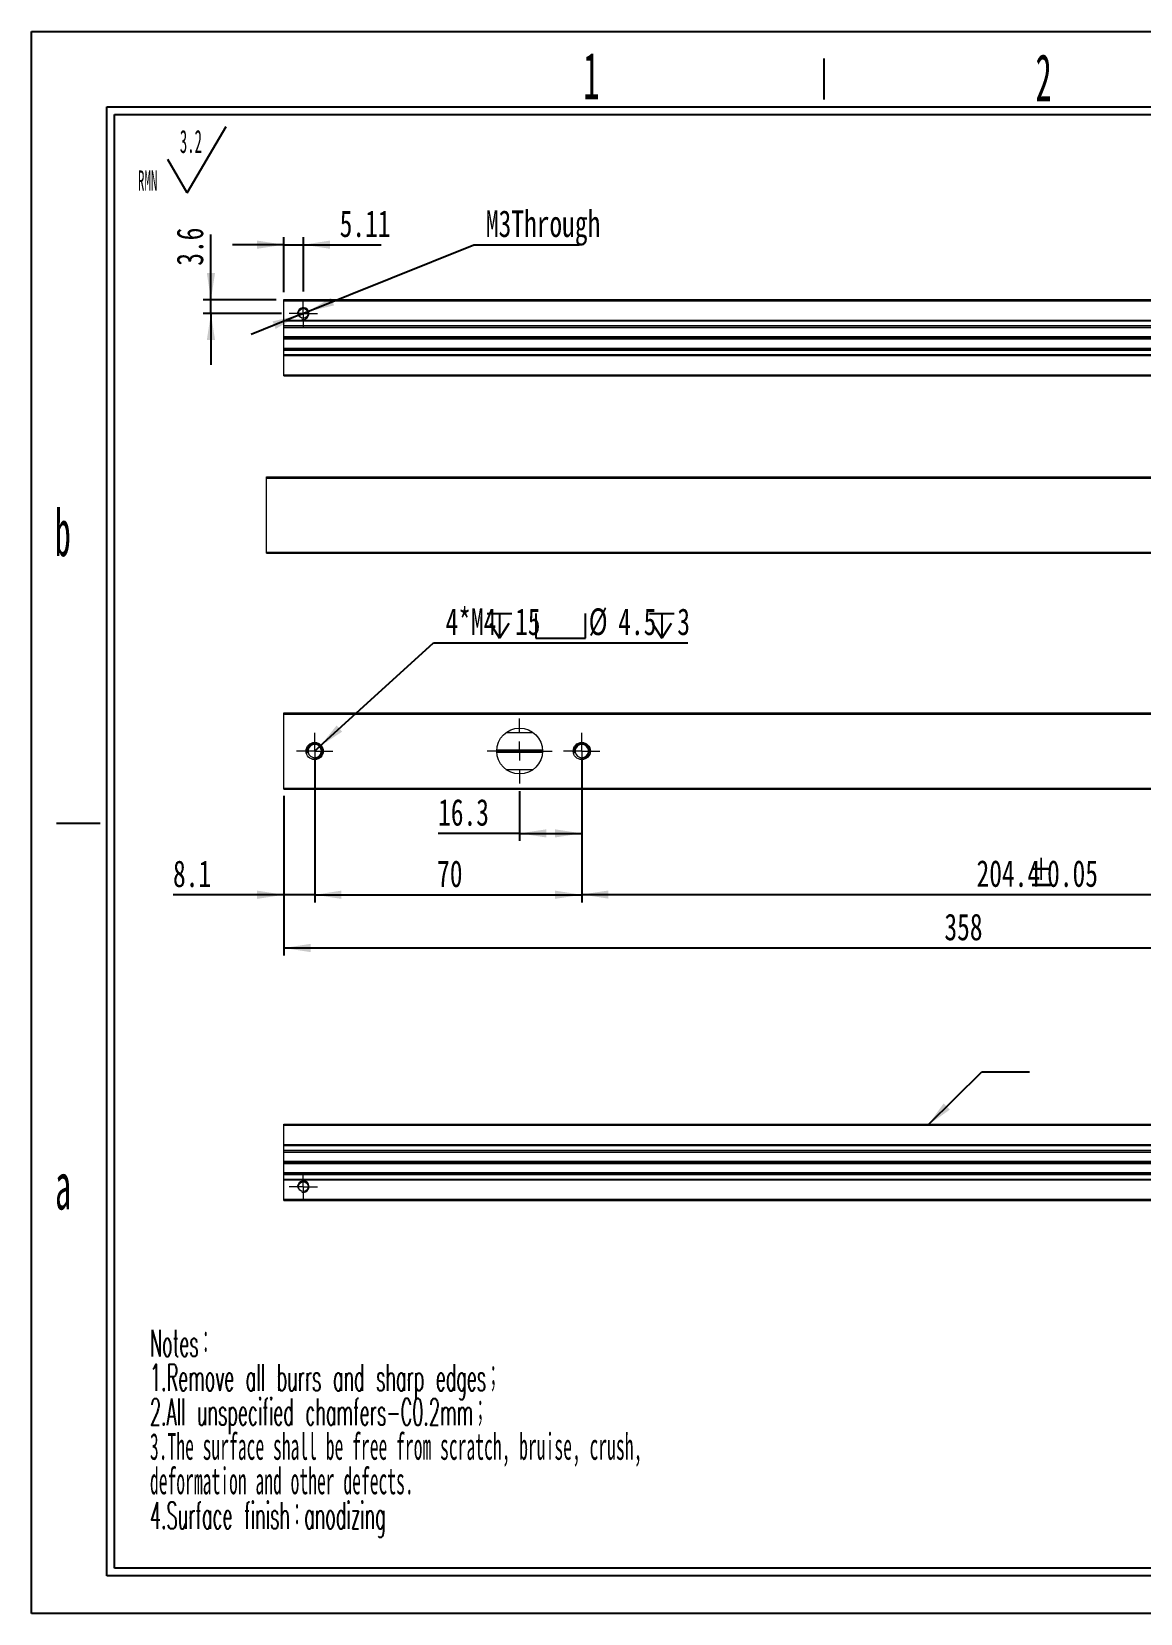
# Model space of a CAD drawing. Header units: millimetres. Extents: x 2 to 295, y 1 to 209.
# Drawn here: x 1.8 to 147.1, y 1.3 to 208.7 of the extents above; entities that cross this region are included whole.
import ezdxf

# ---------------------------------------------------------------- set-up
doc = ezdxf.new("R2010")
doc.units = ezdxf.units.MM
doc.linetypes.add('CENTER', pattern=[10.16, 6.35, -1.27, 1.27, -1.27])
doc.layers.add('DIM', color=5, linetype='Continuous')
doc.layers.add('SLD-0', color=179, linetype='Continuous')
doc.layers.add('中心线', color=1, linetype='CENTER', lineweight=15)
doc.styles.add('SLDTEXTSTYLE1', font='TXT', dxfattribs={"width": 0.469})
doc.styles.add('SLDTEXTSTYLE14', font='TXT', dxfattribs={"width": 0.7})
doc.styles.add('SLDTEXTSTYLE2', font='TXT', dxfattribs={"width": 0.484, "bigfont": 'bigfont'})
doc.styles.add('SLDTEXTSTYLE3', font='TXT', dxfattribs={"width": 0.484})
doc.styles.add('SLDTEXTSTYLE6', font='TXT', dxfattribs={"width": 0.5025})
doc.dimstyles.new('SLDDIMSTYLE0', dxfattribs={"dimtxt": 3.5, "dimasz": 3.5, "dimexe": 0, "dimexo": 0.0625, "dimgap": 0.875, "dimtad": 2, "dimlfac": 2, "dimrnd": 1e-09, "dimzin": 12, "dimdsep": 46, "dimtxsty": 'SLDTEXTSTYLE1', "dimsah": 1, "dimcen": 0.09, "dimadec": 0, "dimazin": 3, "dimtfac": 1, "dimtofl": 0, "dimtmove": 0, "dimatfit": 3, "dimfxl": 0, "dimfrac": 2, "dimtolj": 1, "dimtzin": 12, "dimarcsym": 0})
doc.dimstyles.new('SLDDIMSTYLE1', dxfattribs={"dimtxt": 3.5, "dimasz": 3.5, "dimexe": 0, "dimexo": 0.0625, "dimgap": 0.875, "dimtad": 0, "dimtih": 1, "dimtoh": 1, "dimlfac": 2, "dimrnd": 1e-09, "dimzin": 12, "dimdsep": 46, "dimtxsty": 'SLDTEXTSTYLE1', "dimsah": 1, "dimcen": 0, "dimadec": 0, "dimazin": 3, "dimtfac": 1, "dimtofl": 0, "dimtmove": 0, "dimatfit": 3, "dimfxl": 0, "dimfrac": 2, "dimtolj": 1, "dimtzin": 12, "dimarcsym": 0})
doc.dimstyles.new('SLDDIMSTYLE3', dxfattribs={"dimtxt": 3.5, "dimasz": 3.5, "dimexe": 0, "dimexo": 0.0625, "dimgap": 0.875, "dimtad": 2, "dimlfac": 2, "dimrnd": 1e-09, "dimzin": 12, "dimdsep": 46, "dimtxsty": 'SLDTEXTSTYLE1', "dimsah": 1, "dimcen": 0.09, "dimadec": 0, "dimazin": 3, "dimtfac": 1, "dimtmove": 0, "dimatfit": 0, "dimfxl": 0, "dimfrac": 2, "dimtolj": 1, "dimtzin": 12, "dimarcsym": 0})
doc.dimstyles.new('SLDDIMSTYLE4', dxfattribs={"dimtxt": 3.5, "dimasz": 3.5, "dimexe": 0, "dimexo": 0.0625, "dimgap": 0.875, "dimtad": 0, "dimtih": 1, "dimtoh": 1, "dimlfac": 2, "dimrnd": 1e-09, "dimzin": 12, "dimdsep": 46, "dimtxsty": 'SLDTEXTSTYLE1', "dimsah": 1, "dimcen": 0, "dimadec": 0, "dimazin": 3, "dimtfac": 1, "dimtmove": 0, "dimatfit": 3, "dimfxl": 0, "dimfrac": 2, "dimtolj": 1, "dimtzin": 12, "dimarcsym": 0})
doc.dimstyles.new('SLDDIMSTYLE6', dxfattribs={"dimtxt": 0.18, "dimasz": 3.5, "dimexe": 0, "dimexo": 0.0625, "dimgap": 0, "dimtad": 0, "dimtih": 1, "dimtoh": 1, "dimdec": 0, "dimrnd": 1e-09, "dimzin": 0, "dimdsep": 46, "dimtxsty": 'Standard', "dimsah": 1, "dimcen": 0.09, "dimadec": 0, "dimazin": 0, "dimtfac": 3.5, "dimtdec": 0, "dimtofl": 0, "dimtmove": 0, "dimatfit": 3, "dimfxl": 0, "dimfrac": 2, "dimtolj": 1, "dimtzin": 0, "dimarcsym": 0})

# ---------------------------------------------------------------- blocks, each defined once
blk = doc.blocks.new('SW_NOTE_1')
at = {"layer": 'SLD-0', "color": 0, "char_height": 3.5, "attachment_point": 1}
for s, insert, style in [('Notes\\M+18146', (0, 4.51), 'SLDTEXTSTYLE2'), ('1.Remove all burrs and sharp edges\\M+18147', (0, -0.01), 'SLDTEXTSTYLE2'), ('2.All unspecified chamfers-C0.2mm\\M+18147', (0, -4.53), 'SLDTEXTSTYLE2'), ('3.The surface shall be free from scratch, bruise, crush,', (0, -9.05), 'SLDTEXTSTYLE3'), ('deformation and other defects.', (0, -13.57), 'SLDTEXTSTYLE3'), ('4.Surface finish\\M+18146anodizing', (0, -18.09), 'SLDTEXTSTYLE2')]:
    blk.add_mtext(s, dxfattribs=dict(at, insert=insert, style=style))
blk = doc.blocks.new('SW_NOTE_2')
at = {"layer": 'SLD-0', "color": 0}
for q in [(11.56, 9.16), (3.9, 4.83)]:
    blk.add_line((6.45, 0.49), q, dxfattribs=at)
at = {"layer": 'SLD-0', "color": 0, "attachment_point": 1, "style": 'SLDTEXTSTYLE1'}
for s, insert, char_height in [('3.2', (5.48, 8.73), 3.032), ('RMN', (0, 3.41), 2.646)]:
    blk.add_mtext(s, dxfattribs=dict(at, insert=insert, char_height=char_height))
blk = doc.blocks.new('_D')
at = {"layer": 'DIM'}
for p, q in [((34.86, 108.5), (34.86, 87.53)), ((213.86, 108.35), (213.86, 87.53)), ((34.86, 88.53), (213.86, 88.53))]:
    blk.add_line(p, q, dxfattribs=at)
for points in [[(34.86, 88.53), (38.36, 87.99), (38.36, 89.07)], [(213.86, 88.53), (210.36, 89.07), (210.36, 87.99)]]:
    blk.add_solid(points, dxfattribs=at)
at = {"layer": 'DIM', "insert": (121.44, 93.04), "char_height": 3.5, "attachment_point": 1, "style": 'SLDTEXTSTYLE14'}
blk.add_mtext('358', dxfattribs=at)
blk = doc.blocks.new('_D_2')
at = {"layer": 'DIM'}
for p, q in [((73.91, 113.35), (73.91, 102.56)), ((65.76, 109.1), (65.76, 102.56)), ((65.76, 103.56), (55.08, 103.56)), ((65.76, 103.56), (73.91, 103.56))]:
    blk.add_line(p, q, dxfattribs=at)
for points in [[(65.76, 103.56), (69.26, 103.02), (69.26, 104.09)], [(73.91, 103.56), (70.41, 104.09), (70.41, 103.02)]]:
    blk.add_solid(points, dxfattribs=at)
at = {"layer": 'DIM', "insert": (55.08, 108.07), "char_height": 3.5, "attachment_point": 1, "style": 'SLDTEXTSTYLE14'}
blk.add_mtext('16.3', dxfattribs=at)
blk = doc.blocks.new('SW_SYMBOL_HOLE_DEPTH')
at = {"layer": 'DIM', "color": 0}
for p, q in [((0, 875), (800, 875)), ((100, 555), (400, 75)), ((400, 875), (400, 75)), ((700, 555), (400, 75))]:
    blk.add_line(p, q, dxfattribs=at)
blk = doc.blocks.new('SW_SYMBOL_HOLE_SPOT')
at = {"layer": 'DIM', "color": 0}
for p, q in [((0, 875), (0, 75)), ((1600, 75), (1600, 875)), ((0, 75), (1600, 75))]:
    blk.add_line(p, q, dxfattribs=at)
blk = doc.blocks.new('_D_3')
at = {"layer": 'DIM'}
for p, q in [((39.56, 114.94), (54.47, 128.55)), ((54.47, 128.55), (87.8, 128.55)), ((38.91, 114.35), (39.56, 114.94))]:
    blk.add_line(p, q, dxfattribs=at)
blk.add_solid([(39.56, 114.94), (42.51, 116.9), (41.78, 117.7)], dxfattribs=at)
at = {"layer": 'DIM', "xscale": 0.004072727272727273, "yscale": 0.004072727272727273, "zscale": 0.004072727272727273}
for name, p in [('SW_SYMBOL_HOLE_DEPTH', (61.5, 128.83)), ('SW_SYMBOL_HOLE_SPOT', (67.89, 128.83)), ('SW_SYMBOL_HOLE_DEPTH', (82.77, 128.83))]:
    blk.add_blockref(name, p, dxfattribs=at)
at = {"layer": 'DIM', "char_height": 3.5, "attachment_point": 1, "style": 'SLDTEXTSTYLE14'}
for s, insert in [('4*M4', (56.06, 133.06)), ('15', (65.17, 133.06)), ('%%c', (74.82, 133.06)), ('4.5', (78.69, 133.06)), ('3', (86.43, 133.06))]:
    blk.add_mtext(s, dxfattribs=dict(at, insert=insert))
blk = doc.blocks.new('_D_5')
at = {"layer": 'DIM'}
for p, q in [((38.91, 113.35), (38.91, 94.51)), ((34.86, 108.35), (34.86, 94.51)), ((34.86, 95.51), (20.34, 95.51)), ((38.91, 95.51), (34.86, 95.51)), ((38.91, 95.51), (45.64, 95.51))]:
    blk.add_line(p, q, dxfattribs=at)
for points in [[(34.86, 95.51), (31.36, 96.05), (31.36, 94.97)], [(38.91, 95.51), (42.41, 94.97), (42.41, 96.05)]]:
    blk.add_solid(points, dxfattribs=at)
at = {"layer": 'DIM', "insert": (20.34, 100.02), "char_height": 3.5, "attachment_point": 1, "style": 'SLDTEXTSTYLE14'}
blk.add_mtext('8.1', dxfattribs=at)
blk = doc.blocks.new('_D_6')
at = {"layer": 'DIM'}
for p, q in [((38.91, 113.35), (38.91, 94.51)), ((73.91, 113.35), (73.91, 94.51)), ((38.91, 95.51), (73.91, 95.51))]:
    blk.add_line(p, q, dxfattribs=at)
for points in [[(38.91, 95.51), (42.41, 94.97), (42.41, 96.05)], [(73.91, 95.51), (70.41, 96.05), (70.41, 94.97)]]:
    blk.add_solid(points, dxfattribs=at)
at = {"layer": 'DIM', "insert": (54.95, 100.02), "char_height": 3.5, "attachment_point": 1, "style": 'SLDTEXTSTYLE14'}
blk.add_mtext('70', dxfattribs=at)
blk = doc.blocks.new('_D_7')
at = {"layer": 'DIM'}
for p, q in [((73.91, 113.35), (73.91, 94.54)), ((176.11, 110.97), (176.11, 94.54)), ((73.91, 95.54), (176.11, 95.54))]:
    blk.add_line(p, q, dxfattribs=at)
for points in [[(73.91, 95.54), (77.41, 95), (77.41, 96.07)], [(176.11, 95.54), (172.61, 96.07), (172.61, 95)]]:
    blk.add_solid(points, dxfattribs=at)
at = {"layer": 'DIM', "char_height": 3.5, "attachment_point": 1, "style": 'SLDTEXTSTYLE14'}
for s, insert in [('204.4', (125.65, 100.05)), ('%%p', (132.46, 100.05)), ('0.05', (134.9, 100.05))]:
    blk.add_mtext(s, dxfattribs=dict(at, insert=insert))
blk = doc.blocks.new('SW_CENTERMARKSYMBOL_0')
at = {"layer": '中心线', "color": 0}
for p, q in [((0, 1.25), (0, 2.375)), ((-1.25, 0), (-2.375, 0)), ((0, 0), (-1.25, 0)), ((0, 0), (0, 1.25)), ((0, 0), (0, -1.25)), ((0, 0), (1.25, 0)), ((1.25, 0), (2.375, 0)), ((0, -1.25), (0, -2.375))]:
    blk.add_line(p, q, dxfattribs=at)
blk = doc.blocks.new('SW_CENTERMARKSYMBOL_1')
at = {"layer": '中心线', "color": 0}
for p, q in [((0, 1.25), (0, 2.375)), ((-1.25, 0), (-2.375, 0)), ((0, 0), (-1.25, 0)), ((0, 0), (0, 1.25)), ((0, 0), (0, -1.25)), ((0, 0), (1.25, 0)), ((1.25, 0), (2.375, 0)), ((0, -1.25), (0, -2.375))]:
    blk.add_line(p, q, dxfattribs=at)
blk = doc.blocks.new('SW_CENTERMARKSYMBOL_2')
at = {"layer": '中心线', "color": 0}
for p, q in [((0, 2.5), (0, 4.25)), ((-2.5, 0), (-4.25, 0)), ((0, 0), (-1.25, 0)), ((0, 0), (0, 1.25)), ((0, 0), (0, -1.25)), ((0, 0), (1.25, 0)), ((2.5, 0), (4.25, 0)), ((0, -2.5), (0, -4.25))]:
    blk.add_line(p, q, dxfattribs=at)
blk = doc.blocks.new('_D_9')
at = {"layer": 'DIM'}
for p, q in [((34.86, 180.74), (28.13, 180.74)), ((34.86, 174.53), (34.86, 181.74)), ((34.86, 180.74), (37.42, 180.74)), ((37.42, 174.61), (37.42, 181.74)), ((37.42, 180.74), (47.62, 180.74))]:
    blk.add_line(p, q, dxfattribs=at)
for points in [[(34.86, 180.74), (31.36, 181.28), (31.36, 180.2)], [(37.42, 180.74), (40.92, 180.2), (40.92, 181.28)]]:
    blk.add_solid(points, dxfattribs=at)
at = {"layer": 'DIM', "insert": (42.18, 185.25), "char_height": 3.5, "attachment_point": 1, "style": 'SLDTEXTSTYLE14'}
blk.add_mtext('5.11', dxfattribs=at)
blk = doc.blocks.new('_D_10')
at = {"layer": 'DIM'}
for p, q in [((25.31, 173.53), (25.31, 182.07)), ((33.86, 173.53), (24.31, 173.53)), ((25.31, 171.73), (25.31, 173.53)), ((34.54, 171.73), (24.31, 171.73)), ((25.31, 171.73), (25.31, 165))]:
    blk.add_line(p, q, dxfattribs=at)
for points in [[(25.31, 173.53), (25.85, 177.03), (24.77, 177.03)], [(25.31, 171.73), (24.77, 168.23), (25.85, 168.23)]]:
    blk.add_solid(points, dxfattribs=at)
at = {"layer": 'DIM', "insert": (20.8, 177.98), "char_height": 3.5, "attachment_point": 1, "rotation": 90, "style": 'SLDTEXTSTYLE14'}
blk.add_mtext('3.6', dxfattribs=at)
blk = doc.blocks.new('_D_11')
at = {"layer": 'DIM'}
for p, q in [((38, 171.97), (59.75, 180.74)), ((59.75, 180.74), (73.59, 180.74)), ((36.84, 171.5), (30.6, 168.98)), ((36.84, 171.5), (38, 171.97))]:
    blk.add_line(p, q, dxfattribs=at)
for points in [[(38, 171.97), (41.44, 172.78), (41.04, 173.78)], [(36.84, 171.5), (33.39, 170.69), (33.79, 169.69)]]:
    blk.add_solid(points, dxfattribs=at)
at = {"layer": 'DIM', "insert": (61.34, 185.25), "char_height": 3.5, "attachment_point": 1, "style": 'SLDTEXTSTYLE14'}
blk.add_mtext('M3Through', dxfattribs=at)
blk = doc.blocks.new('SW_CENTERMARKSYMBOL_6')
at = {"layer": '中心线', "color": 0}
for p, q in [((-1.25, 0), (-1.875, 0)), ((0, 0), (-1.25, 0)), ((0, 1.25), (0, 1.875)), ((0, 0), (0, 1.25)), ((0, 0), (0, -1.25)), ((0, 0), (1.25, 0)), ((1.25, 0), (1.875, 0)), ((0, -1.25), (0, -1.875))]:
    blk.add_line(p, q, dxfattribs=at)
blk = doc.blocks.new('SW_CENTERMARKSYMBOL_8')
at = {"layer": '中心线', "color": 0}
for p, q in [((-1.25, 0), (-1.875, 0)), ((0, 0), (-1.25, 0)), ((0, 1.25), (0, 1.875)), ((0, 0), (0, 1.25)), ((0, 0), (0, -1.25)), ((0, 0), (1.25, 0)), ((1.25, 0), (1.875, 0)), ((0, -1.25), (0, -1.875))]:
    blk.add_line(p, q, dxfattribs=at)

msp = doc.modelspace()

# ---------------------------------------------------------------- linework, layer by layer
at = {"color": 7, "linetype": 'Continuous', "lineweight": 15}
for p, q in [((34.862, 173.5331), (213.862, 173.5331)), ((34.862, 173.3831), (34.862, 173.5331)), ((34.862, 173.3831), (213.862, 173.3831)), ((34.862, 170.8452), (34.862, 173.3831)), ((34.862, 170.8452), (213.862, 170.8452)), ((34.862, 170.7391), (34.862, 170.8452)), ((34.862, 170.7391), (213.862, 170.7391)), ((34.862, 170.1391), (34.862, 170.7391)), ((34.862, 170.1391), (213.862, 170.1391)), ((34.862, 170.0952), (34.862, 170.1391)), ((34.862, 170.0952), (213.862, 170.0952)), ((34.862, 169.8777), (34.862, 170.0952)), ((34.862, 169.8777), (213.862, 169.8777)), ((34.862, 168.6831), (34.862, 169.8777)), ((34.862, 168.6831), (213.862, 168.6831)), ((34.862, 168.5331), (34.862, 168.6831)), ((34.862, 168.5331), (213.862, 168.5331)), ((34.862, 168.3831), (34.862, 168.5331)), ((34.862, 168.3831), (213.862, 168.3831)), ((34.862, 167.1884), (34.862, 168.3831)), ((34.862, 167.1884), (213.862, 167.1884)), ((34.862, 166.9709), (34.862, 167.1884)), ((213.862, 166.9709), (34.862, 166.9709)), ((34.862, 166.927), (34.862, 166.9709)), ((34.862, 166.927), (213.862, 166.927)), ((34.862, 166.327), (34.862, 166.927)), ((34.862, 166.327), (213.862, 166.327)), ((34.862, 166.2209), (34.862, 166.327)), ((34.862, 163.6831), (34.862, 166.2209)), ((34.862, 166.2209), (213.862, 166.2209)), ((34.862, 163.6831), (213.862, 163.6831)), ((34.862, 163.5331), (34.862, 163.6831)), ((34.862, 163.5331), (213.862, 163.5331)), ((32.612, 150.2848), (211.612, 150.2848)), ((32.612, 150.1348), (32.612, 150.2848)), ((32.612, 140.4348), (32.612, 150.1348)), ((32.612, 150.1348), (211.612, 150.1348)), ((32.612, 140.4348), (211.612, 140.4348)), ((32.612, 140.2848), (32.612, 140.4348)), ((32.612, 140.2848), (211.612, 140.2848)), ((34.862, 119.3487), (213.862, 119.3487)), ((34.862, 119.1987), (34.862, 119.3487)), ((34.862, 109.4987), (34.862, 119.1987)), ((34.862, 119.1987), (213.862, 119.1987)), ((67.5549, 116.754), (63.9691, 116.754)), ((37.787, 114.3487), (38.037, 114.3487)), ((37.7971, 114.4987), (38.05, 114.4987)), ((37.7971, 114.1987), (38.05, 114.1987)), ((39.7741, 114.4987), (40.027, 114.4987)), ((39.7741, 114.1987), (40.027, 114.1987)), ((39.787, 114.3487), (40.037, 114.3487)), ((62.762, 114.3487), (68.762, 114.3487)), ((62.7658, 114.4987), (68.7583, 114.4987)), ((62.7658, 114.1987), (68.7583, 114.1987)), ((72.787, 114.3487), (73.037, 114.3487)), ((72.7971, 114.4987), (73.05, 114.4987)), ((72.7971, 114.1987), (73.05, 114.1987)), ((74.7741, 114.4987), (75.027, 114.4987)), ((74.7741, 114.1987), (75.027, 114.1987)), ((74.787, 114.3487), (75.037, 114.3487)), ((63.9691, 111.9433), (67.5549, 111.9433)), ((34.862, 109.4987), (213.862, 109.4987)), ((34.862, 109.3487), (34.862, 109.4987)), ((34.862, 109.3487), (213.862, 109.3487)), ((34.862, 65.436), (213.862, 65.436)), ((34.862, 65.286), (34.862, 65.436)), ((34.862, 65.286), (213.862, 65.286)), ((34.862, 62.7482), (34.862, 65.286)), ((34.862, 62.7482), (213.862, 62.7482)), ((34.862, 62.6421), (34.862, 62.7482)), ((34.862, 62.6421), (213.862, 62.6421)), ((34.862, 62.0421), (34.862, 62.6421)), ((34.862, 62.0421), (213.862, 62.0421)), ((34.862, 61.9982), (34.862, 62.0421)), ((34.862, 61.9982), (213.862, 61.9982)), ((34.862, 61.7807), (34.862, 61.9982)), ((34.862, 61.7807), (213.862, 61.7807)), ((34.862, 60.586), (34.862, 61.7807)), ((34.862, 60.586), (213.862, 60.586)), ((34.862, 60.436), (34.862, 60.586)), ((34.862, 60.436), (213.862, 60.436)), ((34.862, 60.286), (34.862, 60.436)), ((34.862, 60.286), (213.862, 60.286)), ((34.862, 59.0914), (34.862, 60.286)), ((34.862, 59.0914), (213.862, 59.0914)), ((34.862, 58.8739), (34.862, 59.0914)), ((213.862, 58.8739), (34.862, 58.8739)), ((34.862, 58.83), (34.862, 58.8739)), ((34.862, 58.83), (213.862, 58.83)), ((34.862, 58.23), (34.862, 58.83)), ((34.862, 58.23), (213.862, 58.23)), ((34.862, 58.1239), (34.862, 58.23)), ((34.862, 58.1239), (213.862, 58.1239)), ((34.862, 55.586), (34.862, 58.1239)), ((34.862, 55.586), (213.862, 55.586)), ((34.862, 55.436), (34.862, 55.586)), ((34.862, 55.436), (213.862, 55.436))]:
    msp.add_line(p, q, dxfattribs=at)
for centre, radius in [((37.4178, 171.7331), 0.625), ((65.762, 114.3487), 3), ((38.912, 114.3487), 1.125), ((73.912, 114.3487), 1.125), ((37.4178, 57.236), 0.625)]:
    msp.add_circle(centre, radius, dxfattribs=at)
at = {"color": 7, "linetype": 'Continuous', "lineweight": 0}
for centre, radius in [((37.4178, 171.7331), 0.75), ((37.4178, 171.7331), 0.75), ((38.912, 114.3487), 1), ((73.912, 114.3487), 1), ((37.4178, 57.236), 0.75), ((37.4178, 57.236), 0.75)]:
    msp.add_arc(centre, radius, 255, 195, dxfattribs=at)
at = {"color": 7, "linetype": 'Continuous', "lineweight": 15}
for centre, start, end in [((38.912, 114.3487), 170.12911, 180), ((38.912, 114.3487), 180, 189.87089), ((38.912, 114.3487), 9.87089, 170.12911), ((38.912, 114.3487), 189.87089, 350.12911), ((38.912, 114.3487), 0, 9.87089), ((38.912, 114.3487), 350.12911, 0), ((73.912, 114.3487), 170.12911, 180), ((73.912, 114.3487), 180, 189.87089), ((73.912, 114.3487), 9.87089, 170.12911), ((73.912, 114.3487), 189.87089, 350.12911), ((73.912, 114.3487), 0, 9.87089), ((73.912, 114.3487), 350.12911, 0)]:
    msp.add_arc(centre, 0.875, start, end, dxfattribs=at)
at = {"layer": 'SLD-0'}
for p, q in [((1.812, 208.6737), (295.1066, 208.6737)), ((1.812, 1.2938), (1.812, 208.6737)), ((12.6748, 7.2189), (12.6748, 197.811)), ((12.6748, 197.811), (289.1814, 197.811)), ((289.1814, 7.2189), (12.6748, 7.2189)), ((295.1066, 1.2938), (1.812, 1.2938))]:
    msp.add_line(p, q, dxfattribs=at)
at = {"layer": 'SLD-0', "color": 6, "linetype": 'Continuous'}
for p, q in [((105.701, 199.786), (105.701, 205.1695)), ((11.6873, 6.2314), (11.6873, 198.7985)), ((11.6873, 198.7985), (290.1689, 198.7985)), ((10.8046, 104.8527), (5.0681, 104.8527)), ((290.1689, 6.2314), (11.6873, 6.2314))]:
    msp.add_line(p, q, dxfattribs=at)

# ---------------------------------------------------------------- block references
at = {"layer": 'SLD-0'}
msp.add_blockref('SW_NOTE_2', (15.7549, 187.0645), dxfattribs=at)
at = {"layer": 'SLD-0', "color": 5}
msp.add_blockref('SW_NOTE_1', (17.3121, 33.9789), dxfattribs=at)
at = {"layer": '中心线'}
for name, p in [('SW_CENTERMARKSYMBOL_6', (37.4178, 171.7331)), ('SW_CENTERMARKSYMBOL_2', (65.762, 114.3487)), ('SW_CENTERMARKSYMBOL_0', (38.912, 114.3487)), ('SW_CENTERMARKSYMBOL_1', (73.912, 114.3487)), ('SW_CENTERMARKSYMBOL_8', (37.4178, 57.236))]:
    msp.add_blockref(name, p, dxfattribs=at)

# ---------------------------------------------------------------- texts
at = {"layer": 'SLD-0', "char_height": 6.172, "attachment_point": 1, "style": 'SLDTEXTSTYLE6'}
for s, insert in [('1', (74.111, 205.9712)), ('2', (133.3881, 205.7276)), ('b', (4.8346, 146.0918)), ('a', (4.8798, 60.4234))]:
    msp.add_mtext(s, dxfattribs=dict(at, insert=insert))

# ---------------------------------------------------------------- dimensions: what is measured, and where the dimension line sits
at = {"layer": 'DIM'}
for base, p1, p2, angle, dimstyle, picture, middle in [((25.3111, 173.5331), (35.5428, 171.7331), (34.862, 173.5331), 90, 'SLDDIMSTYLE3', '_D_10', (25.3111, 180.0237)), ((213.862, 88.53), (34.862, 109.4987), (213.862, 109.3487), 0, 'SLDDIMSTYLE0', '_D', (123.4813, 88.53))]:
    dim = msp.add_linear_dim(base=base, p1=p1, p2=p2, angle=angle, dimstyle=dimstyle, dxfattribs=at)
    dim.commit()
    dim.dimension.update_dxf_attribs({"geometry": picture, "text_midpoint": middle, "dimtype": 160})
for base, p1, p2, dimstyle, picture, middle in [((37.4178, 180.7371), (34.862, 173.5331), (37.4178, 173.6081), 'SLDDIMSTYLE3', '_D_9', (44.9018, 180.7371)), ((34.862, 95.5089), (38.912, 114.3487), (34.862, 109.3487), 'SLDDIMSTYLE3', '_D_5', (22.3808, 95.5089)), ((73.912, 95.5089), (38.912, 114.3487), (73.912, 114.3487), 'SLDDIMSTYLE0', '_D_6', (56.3148, 95.5089)), ((73.912, 103.5563), (65.762, 110.0987), (73.912, 114.3487), 'SLDDIMSTYLE0', '_D_2', (57.8001, 103.5563))]:
    dim = msp.add_linear_dim(base=base, p1=p1, p2=p2, dimstyle=dimstyle, dxfattribs=at)
    dim.commit()
    dim.dimension.update_dxf_attribs({"geometry": picture, "text_midpoint": middle, "dimtype": 160})
dim = msp.add_diameter_dim_2p(p1=(37.9974, 171.9668), p2=(36.8381, 171.4993), text='M3Through', dimstyle='SLDDIMSTYLE4', override={"dimpost": '<>'}, dxfattribs=at)
dim.commit()
dim.dimension.update_dxf_attribs({"geometry": '_D_11', "text_midpoint": (67.4646, 182.7735), "dimtype": 163})
dim = msp.add_radius_dim(center=(38.912, 114.3487), mpoint=(39.5584, 114.9385), text='4*M4{\\fGDT;x}15{\\fGDT;v}%%c4.5{\\fGDT;x}3', dimstyle='SLDDIMSTYLE1', override={"dimpost": '<>'}, dxfattribs=at)
dim.commit()
dim.dimension.update_dxf_attribs({"geometry": '_D_3', "text_midpoint": (71.9266, 130.7953), "dimtype": 164})
dim = msp.add_linear_dim(base=(176.112, 95.5355), p1=(73.912, 114.3487), p2=(176.112, 111.9737), text='<>%%p0.05', dimstyle='SLDDIMSTYLE0', dxfattribs=at)
dim.commit()
dim.dimension.update_dxf_attribs({"geometry": '_D_7', "text_midpoint": (132.9989, 95.5355), "dimtype": 160})

# ---------------------------------------------------------------- leaders
at = {"color": 7, "linetype": 'Continuous', "lineweight": 0}
msp.add_leader([(119.2644, 65.286), (126.3465, 72.3059), (132.5965, 72.3059)], dimstyle='SLDDIMSTYLE6', dxfattribs=at)

doc.saveas('drawing.dxf')
